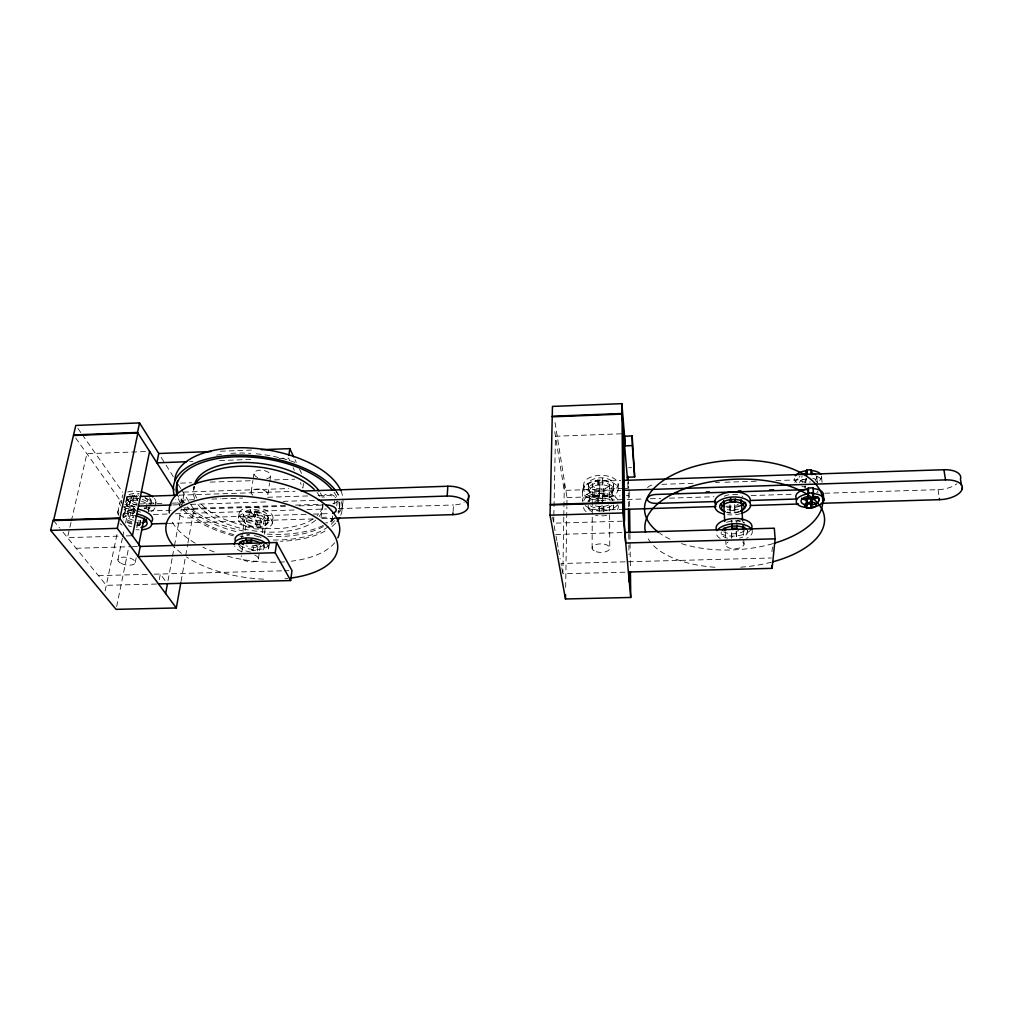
<?xml version="1.0" encoding="UTF-8"?>
<svg xmlns="http://www.w3.org/2000/svg" width="1013" height="1013" viewBox="0 0 1013 1013"><rect width="100%" height="100%" fill="white"/><g stroke="black" fill="none" stroke-linecap="round" stroke-linejoin="round"><path stroke-width="0.75" stroke-dasharray="5 3.75" d="M598.101 501.372L597.847 495.8L598.101 502.929M598.113 485.1L597.86 478.022L598.113 485.1A8.623 4.495 -0.1 0 1 602.735 484.948L602.482 477.87L602.735 484.948M599.139 506.5L599.139 511.451A8.699 4.432 0 0 0 603.735 511.299L603.735 506.361A8.674 4.445 0 0 1 599.139 506.5L599.392 511.679M599.152 493.736L599.152 488.874L599.405 495.851L599.152 493.736A8.623 4.495 -0.1 0 0 603.723 493.597L603.963 495.712L603.71 488.722L603.723 493.597M582.576 491.432L582.5 501.27A18.5 9.497 0 0 1 599.797 491.102L599.797 481.175L620.728 480.479M592.111 548.4L592.238 515.807M592.238 514.262L592.352 484.771M588.224 507.538L588.236 505.056M588.312 489.786L588.338 484.898M589.401 501.055L589.452 491.216M583.741 489.937L583.779 485.05M563.785 517.136L562.873 573.763L629.212 572.092M563.81 515.566L564.368 481.086M565.672 587.439L566.862 506.791M566.887 505.259L567.001 497.598L554.706 420.547M553.82 516.883L553.693 523.202L624.565 521.1M553.845 515.3L555.479 436.248L623.641 433.703M729.968 504.651L730.132 512.527L729.93 505.436A8.889 4.483 -3.3 0 1 728.6 505.234M731.804 523.202L731.905 521.062L731.943 521.708M734.666 504.499L734.83 512.388L734.64 505.284A8.889 4.483 -3.3 0 0 738.464 504.081M736.185 531.546L736.35 538.106M453.077 511.616L453.507 504.981A18.158 9.332 3.8 0 0 464.081 502.562M771.982 551.73L772.45 547.02M339.33 509.412L339.735 505.854M342.09 509.716L342.901 502.6M336.721 505.816L337.278 501.004M332.112 520.91L332.834 514.781M334.1 504.056L334.455 500.979M321.045 517.605L322.552 505.335M322.678 507.589L323.122 504.018M805.018 482.467L805.386 479.2M805.728 482.846L806.285 478.63A5.977 3.039 -5.3 0 0 802.435 482.391M303.495 483.492L302.874 488.101L300.266 482.631M801.777 486.126A8.978 4.559 -5.3 0 0 805.436 487.101L805.652 485.506M806.614 478.237L806.399 479.871L806.285 478.63M268.597 548.881L269.306 543.93M272.256 523.366A17.145 8.18 8.1 0 0 248.438 512.35A17.145 8.18 8.1 0 0 245.311 526.216A17.145 8.18 8.1 0 0 272.256 523.366L272.953 518.517A17.12 8.218 8.1 0 0 249.198 507.462A17.12 8.218 8.1 0 0 246.058 521.391A17.12 8.218 8.1 0 0 272.953 518.517M264.089 547.906L264.456 545.425M267.812 522.366L268.521 517.529M258.366 559.087L260.417 545.133M262.253 532.724L264.532 517.225M267.85 494.724L269.559 483.15M269.762 481.707L270.623 475.92M264.355 534.168L265.862 523.886A10.864 5.179 8.1 0 0 250.718 516.934A10.864 5.179 8.1 0 0 248.805 525.709A10.864 5.179 8.1 0 0 265.862 523.886M263.633 545.944L263.861 544.386M267.369 520.365L268.078 515.503M253.212 545.437A8.648 4.014 7.9 0 0 256.732 545.247L255.998 550.186A8.674 4.001 7.8 0 1 251.617 550.312L252.313 545.678M255.263 516.579L254.136 514.528L254.871 509.653L261.62 521.885L260.898 526.709L259.797 524.709L260.506 519.897A8.56 4.115 8.1 0 0 264.254 515.63A8.56 4.115 8.1 0 0 255.998 511.73L255.263 516.579A8.573 4.09 8.1 0 0 250.882 516.719L249.742 514.667L250.49 509.792L257.302 522.012L256.58 526.836L255.453 524.848L256.175 520.036A8.56 4.115 8.1 0 1 247.932 516.149A8.56 4.115 8.1 0 1 251.629 511.869L250.882 516.719M257.315 550.895L257.859 547.197L256.732 545.247M252.984 550.717L253.503 547.324L252.364 545.361M241.638 538.207L244.386 520.543M241.854 551.882L242.816 545.716M245.209 530.293L247.603 514.87M251.123 492.039L252.921 480.453M253.136 479.01L254.035 473.21M242.879 519.087L243.639 514.237M238.384 518.086L239.157 513.236M193.458 490.203L194.141 486.316M181.061 581.424L187.658 544.563M187.924 543.019L193.926 509.514L189.811 502.955M168.006 580.715L172.235 557.808M172.514 556.289L174.211 547.121M174.489 545.589L181.251 508.944M181.53 507.412L184.049 493.787M179.466 505.284L179.909 502.904M159.269 579.664L160.333 574.016L165.663 581.335M155.242 505.88L155.939 502.347M148.303 511.679L149.114 507.602A11.434 5.318 10.5 0 1 146.872 510.349M150.734 499.333L149.797 504.056A12.561 5.863 10.5 0 0 135.983 498.231A12.561 5.863 10.5 0 0 125.726 502.613A12.561 5.863 10.5 0 0 136.008 509.944M150.836 504.727L151.304 502.372M144.732 508.944L144.96 507.766M135.248 562.456L136.173 557.846M145.999 508.716L147.531 501.03M137.743 522.86L136.78 527.621A12.663 5.774 10.3 0 0 139.351 527.646M139.617 525.532L140.579 520.745A8.611 3.951 10.4 0 1 138.021 520.973M116.647 606.61L128.651 547.78M133.184 500.422L134.159 495.686L132.741 493.635L131.766 498.371L133.184 500.422A8.573 4.001 10.5 0 1 137.439 500.283L137.92 497.915M123.687 507.184A18.361 8.446 10.4 0 1 129.55 506.348L131.538 496.763L137.464 496.56M129.626 517.63L130.626 512.831L129.183 510.805L128.195 515.617L129.626 517.63A8.636 3.938 10.3 0 1 133.919 517.504L132.475 515.478L133.475 510.666L134.894 512.692A8.611 3.951 10.4 0 0 130.626 512.831M124.574 513.629L126.562 504.107M117.888 559.898L122.358 538.372M122.674 536.839L124.282 529.153M125.549 522.999L130.664 498.396M105.124 590.883L117.483 532.116M122.75 516.567L123.257 514.173M125.853 501.777L126.84 497.054M117.749 512.578L119.762 503.056M70.999 522.404L67.466 537.662L120.066 536.105M71.353 520.872L86.915 453.735L149.607 451.393M220.34 451.216L253.491 449.987M189.798 461.637L192.926 461.523M219.555 460.56L250.895 459.421M279.094 458.395L288.49 458.053L289.794 460.788M180.555 483.125L191.508 482.758M210.273 482.112L252.49 480.656M274.384 479.909L294.72 479.212M628.63 467.74L631.568 467.639M183.556 492.103L288.756 488.57M179.06 495.18L295.074 491.318M194.382 499.662L185.658 499.953A8.535 4.065 9.6 0 0 180.972 505.246M211.882 499.092L220.657 498.801M222.113 498.763L242.639 498.079M267.66 497.269L307.623 495.952M318.031 495.61L326.958 495.319A8.484 4.242 6.7 0 1 335.873 497.814M661.856 484.328L693.55 483.29M715.393 482.568L719.496 482.429M724.979 482.251L757.952 481.175M775.882 480.58L806.361 479.58M124.789 504.702L137.249 504.297M148.139 503.942L162.143 503.486M171.488 503.182L182.378 502.828L176.541 493.673M623.514 488.469L564.216 490.393L554.263 428.778M625.072 488.418L628.187 488.317L628.111 482.074M129.55 506.348L136.983 506.107M172.767 504.943L181.758 504.651M190.748 504.36L269.344 501.815M283.058 501.372L316.74 500.283M599.797 491.102L620.817 490.419M285.337 505.424L191.014 508.45A8.535 4.065 9.6 0 1 185.392 507.665M295.593 505.094L322.045 504.246M285.527 506.285L183.897 509.539A8.573 4.027 9.5 0 0 181.124 509.932M298.911 505.867L321.298 505.145M148.594 510.957L173.603 510.159M181.416 509.906L193.926 509.514M567.001 497.598L620.083 495.901M626.325 495.699L629.453 495.598L629.605 507.956M153.457 514.465L167.614 514.009M175.49 513.768L296.632 509.932M307.066 509.602L326.477 508.995M338.443 508.615L453.507 504.981M599.797 481.175A18.411 9.573 -0.1 0 0 582.564 491.33A18.411 9.573 -0.1 0 0 602.039 500.283L622.476 499.637M627.212 499.485L642.989 498.991M650.346 498.751L660.641 498.434M669.479 498.143L713.899 496.75M751.165 495.572L793.192 494.243M824.911 493.242L938.063 489.659A19.855 9.687 -8 0 0 956.854 483.809M306.091 514.325L189.304 517.96A8.573 4.027 9.5 0 1 180.833 515.984A8.573 4.027 9.5 0 1 178.389 511.679M313.473 514.085L329.744 513.578A8.522 4.217 6.7 0 0 330.479 513.54M168.373 523.392L313.308 518.935M322.311 518.656L334.328 518.289M585.159 505.525A18.5 9.497 0 0 0 602.039 510.058L622.577 509.425M726.334 506.234L739.819 505.816M126.258 535.915L132.437 535.725M76.114 548.274L130.854 546.703M132.412 546.653L140.237 546.438M555.732 534.484L625.603 532.471M98.4 575.637L147.949 574.333M154.141 574.181L282.576 570.813M284.147 570.775L288.844 570.648M625.148 561.835L561.012 563.519L561.544 566.444M628.275 561.746L771.349 557.998M156.471 584.045L106.289 585.324L60.514 529.115M53.55 520.568L59.514 527.9M75.646 437.92L121.598 502.448M77.912 428.448L81.344 433.349M82.205 434.577L122.687 492.255M126.815 498.155L135.248 510.159M137.439 500.283L136.021 498.231L136.996 493.483L138.401 495.547M161.194 457.382L165.246 463.84M166.056 465.132L173.362 476.768M178.25 484.556L180.732 488.507M181.568 489.823L188.988 501.65M293.074 467.613L294.378 470.349M295.011 459.636L296.303 462.384M299.557 469.26L301.507 473.388M552.591 517.136L555.479 533.079M556.01 536.016L556.846 540.6M557.125 542.12L558.239 548.236M558.518 549.768L560.176 558.935M561.81 567.913L562.608 572.294M938.063 489.659L939.089 496.535M602.748 497.801L602.494 495.648L602.748 502.79L602.748 497.801A8.674 4.445 0 0 0 598.101 497.953M603.735 506.361L603.976 511.54M821.581 477.212L822.075 482.175A13.764 6.977 -5.3 0 0 816.098 476.237M816.833 477.364L817.314 482.327A8.978 4.559 -5.3 0 0 812.717 478.301M809.742 482.315L809.716 481.998A8.952 4.571 -5.3 0 0 810.4 481.871M805.36 486.177L805.436 487.101M804.803 486.189L804.917 487.418M628.073 478.959L628.832 488.038M628.946 489.545L629.453 495.598M627.731 482.77L628.187 488.317M747.404 530.445L747.518 532.167M743.187 530.255L743.669 538.017M743.77 539.574L744.049 544.222M736.73 520.923L736.958 524.797M736.21 531.863L736.489 536.675A9.003 4.369 -3 0 1 731.715 536.801L731.424 531.686L731.589 538.232M725.295 532.319L725.966 544.728M629.947 534.459L630.365 567.191M628.25 493.052L628.427 507.272M628.756 534.155L628.87 543.639M628.883 545.209L629.01 554.693M618.145 483.923L618.183 488.81M613.549 484.075L613.574 488.962M613.663 505.082L613.675 506.741M612.434 490.469L612.485 500.321A11.561 5.939 0 0 0 599.721 494.749A11.561 5.939 0 0 0 589.528 501.587M609.535 484.201L609.585 499.738M609.611 505.956L609.775 547.919M602.039 500.283L602.039 501.498M602.039 505.158L602.039 510.058M133.868 513.616A18.285 8.522 10.5 0 1 124.485 509.666M120.446 505.601A18.285 8.522 10.5 0 1 121.345 499.84M127.081 497.269A18.285 8.522 10.5 0 1 131.538 496.763M140.604 524.215A18.361 8.446 10.4 0 1 137.274 524.012M131.931 523.063A18.361 8.446 10.4 0 1 123.789 519.922M118.432 515.111A18.361 8.446 10.4 0 1 120.192 508.729M337.114 501.41A8.484 4.242 6.7 0 1 330.884 503.968M135.349 510.717A11.434 5.318 10.5 0 1 126.65 503.537A11.434 5.318 10.5 0 1 138.123 500.473M141.516 501.245A11.434 5.318 10.5 0 1 146.986 503.98M140.756 520.859A11.472 5.28 10.4 0 1 137.844 520.885M133.412 520.201A11.472 5.28 10.4 0 1 124.599 513.325A11.472 5.28 10.4 0 1 135.046 509.881M815.3 480.643A8.978 4.546 -5.2 0 1 817.288 482.568M647.573 487.671A8.699 4.508 -1.5 0 1 654.753 484.581M817.326 491.368A9.016 4.521 -5.1 0 1 818.035 492.166M608.712 505.031A11.561 5.939 0 0 1 593.314 505.107M144.872 497.56A8.547 4.014 10.6 0 1 147.138 502.093A8.547 4.014 10.6 0 1 140.263 503.892M137.072 503.347A8.547 4.014 10.6 0 1 130.677 498.257A8.547 4.014 10.6 0 1 137.958 495.496M324.122 497.725A5.647 2.836 6.8 0 1 328.212 494.116A5.647 2.836 6.8 0 1 334.872 497.649M334.695 542.702A85.928 40.989 8.1 0 1 291.389 561.189M284.463 561.873A85.928 40.989 8.1 0 1 225.988 555.757M214.186 551.933A85.928 40.989 8.1 0 1 202.828 547.159M195.18 543.145A85.928 40.989 8.1 0 1 171.754 520.923M287.743 578.423A86.599 40.355 7.9 0 1 284.97 578.702M263.583 579.145A86.599 40.355 7.9 0 1 186.417 556.922M181.378 553.301A86.599 40.355 7.9 0 1 174.337 546.843M259.923 544.374A10.953 5.09 7.9 0 1 253.541 545.057M242.424 536.776A10.953 5.09 7.9 0 1 242.905 536.346M246.653 534.864A10.953 5.09 7.9 0 1 249.426 534.573M259.581 536.725A10.953 5.09 7.9 0 1 261.088 537.637M321.64 518.137A5.711 2.786 6.6 0 1 328.756 517.656A5.711 2.786 6.6 0 1 331.96 521.264A5.711 2.786 6.6 0 1 325.692 522.721M269.04 544.703A17.31 8.041 7.9 0 1 257.011 549.527A17.31 8.041 7.9 0 1 239.878 545.538M266.926 544.31A17.348 8.003 7.8 0 1 267.28 551.097M241.778 551.806A17.348 8.003 7.8 0 1 234.611 546.02M264.203 544.424A12.688 5.888 7.9 0 1 246.083 545.792M241.664 536.915A12.688 5.888 7.9 0 1 243.069 536.219M246.957 535.32A12.688 5.888 7.9 0 1 249.388 535.193M254.225 535.636A12.688 5.888 7.9 0 1 261.202 538.08M263.329 545.463A12.713 5.863 7.8 0 1 262 550.641M250.642 552.047A12.713 5.863 7.8 0 1 238.967 545.665M259.797 524.709A8.573 4.09 8.1 0 1 255.453 524.848M322.641 504.512A65.212 31.96 8.3 0 1 319.108 516.541M315.689 520.15A65.212 31.96 8.3 0 1 253.136 530.761A65.212 31.96 8.3 0 1 196.623 502.537M194.623 498.561A65.212 31.96 8.3 0 1 194.167 487.038M317.044 492.445A65.212 31.96 8.3 0 1 320.425 497.497M340.887 490.685A84.839 41.989 8.4 0 1 337.975 514.262M334.695 517.808A84.839 41.989 8.4 0 1 328.377 522.619M323.324 525.405A84.839 41.989 8.4 0 1 264.038 533.902M243.677 531.04A84.839 41.989 8.4 0 1 189.659 507.526M184.556 502.752A84.839 41.989 8.4 0 1 179.276 496.053M341.432 501.752A85.117 41.736 8.3 0 1 340.267 516.301M335.62 523.101A85.117 41.736 8.3 0 1 331.947 526.494M325.097 531.04A85.117 41.736 8.3 0 1 280.462 541.259M233.319 535.801A85.117 41.736 8.3 0 1 175.806 499.295M335.961 490.95A85.117 41.736 8.3 0 1 340.064 497.864M339.76 501.967A82.142 40.457 8.3 0 1 337.987 512.236M334.037 518.263A82.142 40.457 8.3 0 1 327.946 523.696M323.362 526.557A82.142 40.457 8.3 0 1 267.774 536.346M235.953 531.546A82.142 40.457 8.3 0 1 187.266 506.88M183.923 503.17A82.142 40.457 8.3 0 1 179.225 495.775M216.554 455.179A82.142 40.457 8.3 0 1 223.708 454.065M230.977 453.368A82.142 40.457 8.3 0 1 250.768 453.355M256.238 453.786A82.142 40.457 8.3 0 1 295.011 462.409M335.746 490.583A82.142 40.457 8.3 0 1 339.076 498.13M334.594 520.631A82.268 40.343 8.3 0 1 272.978 540.005M243.107 536.751A82.268 40.343 8.3 0 1 240.005 536.105M233.864 534.611A82.268 40.343 8.3 0 1 183.264 506.715M180.605 503.056A82.268 40.343 8.3 0 1 177.503 496.763M334.037 492.242A82.268 40.343 8.3 0 1 337.329 497.953M338.659 501.714A82.268 40.343 8.3 0 1 338.545 513.249M322.565 507.095A65.111 32.061 8.3 0 1 317.082 515.744M312.878 519.087A65.111 32.061 8.3 0 1 253.288 527.216A65.111 32.061 8.3 0 1 199.308 501.891M196.674 497.991A65.111 32.061 8.3 0 1 194.103 486.607M320.323 492.9A65.111 32.061 8.3 0 1 322.463 497.877M252.845 495.218A8.471 4.191 8.3 0 1 253.503 489.735A8.471 4.191 8.3 0 1 264.545 490.545A8.471 4.191 8.3 0 1 266.824 496.231M257.568 477.528A8.395 4.255 8.5 0 1 256.213 470.956A8.395 4.255 8.5 0 1 268.762 472.527A8.395 4.255 8.5 0 1 266.71 478.68M254.706 555.035A8.712 3.963 7.7 0 1 257.34 560.506A8.712 3.963 7.7 0 1 246.425 561.088A8.712 3.963 7.7 0 1 241.461 555.744M140.035 525.089A17.234 7.914 10.4 0 1 136.907 524.899M131.88 524.012A17.234 7.914 10.4 0 1 125.587 521.771M118.635 514.984A17.234 7.914 10.4 0 1 118.964 512.629M124.156 509.146A17.234 7.914 10.4 0 1 134.311 508.551M139.072 529.85A17.272 7.876 10.3 0 1 135.945 529.66M122.041 525.101A17.272 7.876 10.3 0 1 120.066 523.594M123.143 513.971A17.272 7.876 10.3 0 1 133.323 513.376M140.566 522.86A12.637 5.799 10.4 0 1 123.13 514.857A12.637 5.799 10.4 0 1 141.01 512.236M131.437 526.76A12.663 5.774 10.3 0 1 128.334 525.709M122.763 518.023A12.663 5.774 10.3 0 1 134.602 515.693M139.376 525.57A8.636 3.938 10.3 0 1 136.78 525.747M154.394 498.434A17.094 8.028 10.6 0 1 155.47 503.904M148.974 507.652A17.094 8.028 10.6 0 1 143.453 508.121M135.362 507.032A17.094 8.028 10.6 0 1 125.549 502.537M122.256 497.889A17.094 8.028 10.6 0 1 123.054 494.749M127.752 491.963A17.094 8.028 10.6 0 1 139.515 491.558M154.862 507.842A17.132 7.99 10.5 0 1 150.519 511.641M134.4 511.717A17.132 7.99 10.5 0 1 123.662 506.475M121.471 503.41A17.132 7.99 10.5 0 1 121.585 500.232M126.764 496.712A17.132 7.99 10.5 0 1 136.869 496.091M145.29 498.054A17.132 7.99 10.5 0 1 154.027 503.917M149.38 497.852A12.536 5.888 10.6 0 1 150.355 503.765M136.97 505.246A12.536 5.888 10.6 0 1 126.764 497.37A12.536 5.888 10.6 0 1 139.098 493.711M150.152 507.564A12.561 5.863 10.5 0 1 146.923 509.843M742.719 541.879A9.054 4.331 -2.9 0 1 740.541 547.666A9.054 4.331 -2.9 0 1 728.474 547.704A9.054 4.331 -2.9 0 1 728.106 541.93M750.494 530.154A17.968 8.788 -3 0 1 734.501 536.067A17.968 8.788 -3 0 1 717.976 531.876M752.14 530.432A18.019 8.75 -3 0 1 746.644 538.334M720.192 538.409A18.019 8.75 -3 0 1 716.685 531.445M744.72 530.673A13.182 6.445 -3 0 1 723.662 531.736M726.6 522.315A13.182 6.445 -3 0 1 744.479 522.999M747.227 530.622A13.207 6.407 -3 0 1 739.604 538.156M727.448 538.232A13.207 6.407 -3 0 1 721.332 531.888M738.578 509.108A17.765 8.978 -3.3 0 1 727.271 509.729M740.503 513.692A17.803 8.94 -3.2 0 1 727.549 514.718M739.718 506.145A13.03 6.585 -3.3 0 1 726.726 507.12M724.194 496.243A13.03 6.585 -3.3 0 1 738.312 494.825M742.06 496.091A13.03 6.585 -3.3 0 1 742.82 496.522M739.034 511.489A13.055 6.559 -3.2 0 1 727.005 512.122M734.932 510.273A8.902 4.47 -3.2 0 1 730.221 510.413M617.373 504.93A17.348 8.889 0 0 1 601.988 510.957A17.348 8.889 0 0 1 585.299 505.93M583.703 501.093A17.348 8.889 0 0 1 599.899 493.204A17.348 8.889 0 0 1 617.829 500.017M617.867 504.993A17.386 8.851 0 0 1 615.967 511.502M606.66 515.402A17.386 8.851 0 0 1 595.581 515.465M586.096 511.641A17.386 8.851 0 0 1 583.564 506.88M587.831 501.232A17.386 8.851 0 0 1 612.561 500.447M611.865 505.462A12.726 6.521 0 0 1 600.582 508.64A12.726 6.521 0 0 1 589.667 505.145M588.274 501.536A12.726 6.521 0 0 1 599.645 495.636A12.726 6.521 0 0 1 613.118 500.219M613.144 505.196A12.751 6.496 0 0 1 610.535 511.362M591.592 511.502A12.751 6.496 0 0 1 588.616 505.424M594.783 501.397A12.751 6.496 0 0 1 603.558 500.726M816.782 492.394A9.028 4.508 -5.1 0 1 817.212 492.685M794.825 482.505A13.764 6.977 -5.3 0 1 802.372 476.68M821.581 476.085A13.726 7.015 -5.3 0 1 816.947 482.277M796.838 482.467A13.726 7.015 -5.3 0 1 794.395 477.554M799.523 482.568A8.978 4.559 -5.3 0 1 805.221 478.541M816.617 475.996A8.952 4.571 -5.3 0 1 815.174 479.82M804.993 482.163A8.952 4.571 -5.3 0 1 799.89 476.186M772.818 543.664A89.233 44.775 -3.2 0 1 680.635 543.335M670.036 539.144A89.233 44.775 -3.2 0 1 659.982 533.408M771.501 562.164A89.954 44.103 -3.1 0 1 739.579 567.267M714.937 567.255A89.954 44.103 -3.1 0 1 646.902 536.282M739.731 511.742A11.282 5.647 -3.2 0 1 726.524 512.489M738.87 530.66A11.371 5.572 -3.1 0 1 736.768 531.129M731.031 520.568A11.371 5.572 -3.1 0 1 732.108 520.416M737.325 520.378A11.371 5.572 -3.1 0 1 740.402 520.999M742.96 522.088A11.371 5.572 -3.1 0 1 744.175 523.012M594.821 495.864A11.51 5.977 -0.1 0 0 612.434 491.001A11.51 5.977 -0.1 0 0 595.555 485.518A11.51 5.977 -0.1 0 0 594.821 495.864M248.4 519.77A12.549 6.027 8.1 0 0 268.407 518.036A12.549 6.027 8.1 0 0 251.439 509.691A12.549 6.027 8.1 0 0 248.4 519.77M247.653 524.607A12.574 6.002 8.1 0 0 267.711 522.885A12.574 6.002 8.1 0 0 250.692 514.566A12.574 6.002 8.1 0 0 247.653 524.607M121.345 563.494A8.788 3.799 9.8 0 0 135.185 562.823A8.788 3.799 9.8 0 0 123.168 557.15A8.788 3.799 9.8 0 0 121.345 563.494M596.492 488.329A8.611 4.508 -0.1 0 0 609.535 484.531A8.611 4.508 -0.1 0 0 596.771 480.517A8.611 4.508 -0.1 0 0 596.492 488.329M596.252 551.743A8.851 4.28 0.1 0 0 609.788 548.299A8.851 4.28 0.1 0 0 596.784 544.348A8.851 4.28 0.1 0 0 596.252 551.743M591.744 492.014A17.221 9.016 -0.1 0 0 618.145 484.733A17.221 9.016 -0.1 0 0 592.947 476.414A17.221 9.016 -0.1 0 0 591.744 492.014M591.719 496.877A17.259 8.978 -0.1 0 0 618.183 489.621A17.259 8.978 -0.1 0 0 592.934 481.327A17.259 8.978 -0.1 0 0 591.719 496.877M594.34 490.077A12.625 6.61 -0.1 0 0 613.561 484.594A12.625 6.61 -0.1 0 0 594.91 478.63A12.625 6.61 -0.1 0 0 594.34 490.077M594.327 494.939A12.65 6.585 -0.1 0 0 613.587 489.482A12.65 6.585 -0.1 0 0 594.897 483.543A12.65 6.585 -0.1 0 0 594.327 494.939"/><path stroke-width="1.5" d="M630.428 571.876L630.744 597.467L565.495 598.974L565.558 594.707M565.495 598.974L550.046 515.174L550.287 504.449L622.83 502.169L625.717 542.993L775.122 538.827L774.312 528.204L625.603 532.471M622.881 502.727L550.376 504.993L552.452 406.416L621.868 403.643L625.173 443.732M735.451 499.46L735.349 501.638A8.902 4.47 -3.2 0 0 730.576 501.777L730.601 498.345M737.033 526.089L736.932 528.216A9.003 4.369 -3 0 0 732.108 528.355L732.12 524.937M468.069 504.892L468.639 495.129M335.835 518.238L452.874 514.642L452.988 512.831M452.874 514.642A18.234 9.256 3.8 0 0 468.031 504.778A18.234 9.256 3.8 0 0 447.176 496.053L447.847 486.24L301.165 491.115M628.402 571.99L772.121 568.356L775.122 538.827M806.272 474.502L806.589 469.956L811.388 469.791L811.856 474.78M158.471 583.893L290.655 580.55L291.985 570.56L276.625 542.512L140.237 546.438L119.496 517.972L53.119 520.049L50.65 530.381L116.077 609.357L176.313 607.965L180.783 582.956M806.829 498.472L806.196 503.182L810.932 503.043L811.603 498.307A6.015 3.001 -5.1 0 1 806.829 498.472L806.652 508.197L811.4 508.045L811.603 498.307M806.741 507.513A13.865 6.888 -5 0 1 796.269 501.03A13.865 6.888 -5 0 1 808.615 493.825L808.26 488.013L813.084 487.861L813.464 493.673A13.865 6.888 -5 0 1 823.86 500.181A13.865 6.888 -5 0 1 811.502 507.374L811.033 502.359A13.84 6.914 -5.1 0 0 812.173 502.195M811.388 469.791L810.932 473.109A8.952 4.571 -5.3 0 1 815.49 474.679M808.729 493.078L813.566 492.926L812.869 497.801A6.027 2.988 -5 0 0 808.057 497.94L808.26 488.013M290.655 580.55L275.194 552.743L276.625 542.512M288.87 455.369L289.819 448.632L261.392 449.696M813.084 487.861L812.983 488.608A13.84 6.914 -5.1 0 1 823.012 496.307M245.982 539.106L246.957 542.348A8.674 4.001 7.8 0 1 251.389 542.221L251.768 539.739M246.957 542.348L247.147 541.107M165.638 593.567L167.449 583.779M146.619 520.036L146.379 521.239A12.637 5.799 10.4 0 1 141.972 522.721M138.629 545.564L144.15 517.922M140.237 546.438L138.224 556.568L275.194 552.743M73.924 435.489L137.882 432.994L119.876 518.491L53.55 520.568L75.798 425.447L139.541 422.902L158.75 453.495L156.901 462.827L186.658 461.751M132.437 535.725L149.607 451.393M176.313 607.965L117.318 528.343L119.496 517.972M174.071 489.798L137.527 432.437L139.541 422.902M73.531 434.932L137.527 432.437M552.237 416.229L621.969 413.507L627.503 479.997M552.338 416.812L622.007 414.102L622.944 512.945L630.744 597.467M158.75 453.495L210.856 451.57M634.657 476.971L632.175 435.932L624.552 436.223L624.654 445.872L632.315 445.593L634.657 476.971L627.275 477.224M140.414 496.471L176.072 495.281M623.729 480.39L943.926 469.728A19.855 9.687 -8 0 1 960.476 479.187L961.489 485.493M138.464 506.057L171.273 504.993M318.272 500.232L447.176 496.053M623.831 490.33L945.484 479.896A19.943 9.611 -7.9 0 1 962.135 489.165A19.943 9.611 -7.9 0 1 939.558 499.675L821.34 503.309M674.759 492.938L677.887 492.85M706.188 491.938L709.328 491.837M738.236 490.912L740.946 490.824M769.551 489.912L773.641 489.773M808.678 489.57L655.778 494.458A8.737 4.483 -1.4 0 0 647.269 499.206A8.737 4.483 -1.4 0 0 656.221 503.398L715.697 501.549M751.127 500.435L796.408 499.029M801.916 498.852L808.817 498.637A9.016 4.521 -5.1 0 0 815.984 496.75M151.608 523.911L166.904 523.442M624.046 509.374L715.887 506.551M750.316 505.5L798.573 504.005M806.158 503.778L810.691 503.638M50.65 530.381L117.318 528.343M550.046 515.174L622.944 512.945M250.224 540.22L251.389 542.221M289.819 448.632L293.707 456.888M961.894 488.013L962.097 489.292M943.926 469.728L945.484 479.896M939.368 498.421L939.558 499.675M823.354 495.18L823.86 500.219M818.808 497.852L819.048 500.371A9.041 4.495 -5 0 1 811.844 504.917L811.388 499.903A9.028 4.508 -5.1 0 0 817.947 496.712M812.743 492.394L813.097 496.18A9.041 4.495 -5 0 1 819.048 500.359M812.401 492.749L812.869 497.801M810.932 503.043L811.4 508.045M806.589 469.956L807.044 474.945M806.842 474.439L806.487 470.703A13.726 7.015 -5.3 0 0 795.294 475.781M807.956 492.85L808.273 496.332A9.041 4.495 -5 0 0 801.055 500.916A9.041 4.495 -5 0 0 807.082 505.082L806.614 500.055A9.028 4.508 -5.1 0 1 801.638 498.231M807.855 495.724L808.057 497.94M806.424 505.69L806.652 508.197M627.845 476.161L628.073 478.959M771.893 565.393L772.121 568.356M745.631 502.815L745.821 505.652M741.351 500.777L742.605 520.948M742.896 525.608L743.086 528.71M735.197 499.118L735.349 501.638M730.411 498.953L730.576 501.777M731.968 526.102L732.108 528.355M723.611 501.321L724.713 521.48M725.042 527.672L725.207 530.774M632.175 435.932L632.315 445.593M629.63 509.514L629.921 532.901M628.44 508.855L628.731 532.572M629.212 572.092L629.339 582.234M623.641 433.703L624.565 521.1M621.868 403.643L621.969 413.507M447.847 486.24A18.158 9.332 3.8 0 1 465.157 490.672A18.158 9.332 3.8 0 1 467.158 500.333M325.793 505.006A8.522 4.217 6.7 0 1 335.506 508.235A8.522 4.217 6.7 0 1 332.631 513.186M146.163 519.061A11.472 5.28 10.4 0 1 143.441 520.403M169.336 512.958A85.928 40.989 8.1 0 1 261.189 479.491A85.928 40.989 8.1 0 1 337.81 537.789M173.502 545.906A86.599 40.355 7.9 0 1 215.212 496.851A86.599 40.355 7.9 0 1 329.06 528.166A86.599 40.355 7.9 0 1 290.516 578.094M243.905 542.082A10.953 5.09 7.9 0 1 242.36 540.638M235.396 541.056A17.31 8.041 7.9 0 1 250.54 533.003A17.31 8.041 7.9 0 1 269.395 543.145M234.256 544.462A17.348 8.003 7.8 0 1 246.653 537.941A17.348 8.003 7.8 0 1 266.128 543.55M238.865 544.665A12.713 5.863 7.8 0 1 247.425 540.208A12.713 5.863 7.8 0 1 261.215 543.525M243.386 544.551A12.688 5.888 7.9 0 1 240.17 541.676M195.56 483.935A65.212 31.96 8.3 0 1 249.742 466.309A65.212 31.96 8.3 0 1 314.182 489.342M174.793 479.833A84.839 41.989 8.4 0 1 251.338 448.088A84.839 41.989 8.4 0 1 340.887 490.685M339.621 517.567A85.117 41.736 8.3 0 1 337.164 521.302M174.287 495.306A85.117 41.736 8.3 0 1 234.421 455.217A85.117 41.736 8.3 0 1 335.176 489.95M177.769 491.9A82.142 40.457 8.3 0 1 177.427 481.175M177.098 495.471A82.268 40.343 8.3 0 1 235.244 456.812A82.268 40.343 8.3 0 1 332.581 490.305M194.813 483.429A65.111 32.061 8.3 0 1 252.123 462.726A65.111 32.061 8.3 0 1 319.032 490.887M137.717 509.07A17.234 7.914 10.4 0 1 151.646 521.657M136.73 513.895A17.272 7.876 10.3 0 1 151.444 522.657A17.272 7.876 10.3 0 1 141.921 529.761M135.704 515.87A12.663 5.774 10.3 0 1 146.809 521.986A12.663 5.774 10.3 0 1 141.01 527.494M141.225 491.875A17.094 8.028 10.6 0 1 152.786 496.877M741.187 499.764A8.889 4.483 -3.3 0 1 740.87 502.131M724.498 503.322A8.889 4.483 -3.3 0 1 723.649 500.992M716.723 530.306A17.968 8.788 -3 0 1 734.476 518.491A17.968 8.788 -3 0 1 751.127 529.318M717.103 530.609A18.019 8.75 -3 0 1 734.754 523.67A18.019 8.75 -3 0 1 751.798 529.622M722.332 530.293A13.207 6.407 -3 0 1 734.045 526.076A13.207 6.407 -3 0 1 746.075 529.09M715.925 504.829A17.765 8.978 -3.3 0 1 731.196 492.014A17.765 8.978 -3.3 0 1 749.835 502.119M724.333 514.173A17.803 8.94 -3.2 0 1 718.875 500.966A17.803 8.94 -3.2 0 1 746.112 499.46A17.803 8.94 -3.2 0 1 742.073 513.186M725.029 511.603A13.055 6.559 -3.2 0 1 722.991 502.068A13.055 6.559 -3.2 0 1 742.2 501.055A13.055 6.559 -3.2 0 1 740.972 510.755M745.024 502.22A13.03 6.585 -3.3 0 1 740.668 505.753M724.764 506.601A13.03 6.585 -3.3 0 1 720.496 504.043M796.661 498.827A13.84 6.914 -5.1 0 1 808.159 488.76M812.071 503.334A6.027 2.988 -5 0 1 807.298 503.499M811.274 470.551A13.726 7.015 -5.3 0 1 820.847 474.375M802.182 474.515A8.952 4.571 -5.3 0 1 806.158 473.261M658.779 532.534A89.233 44.775 -3.2 0 1 687.89 468.525A89.233 44.775 -3.2 0 1 811.641 480.061A89.233 44.775 -3.2 0 1 774.109 543.285M645.534 532.357A89.954 44.103 -3.1 0 1 714.532 481.175A89.954 44.103 -3.1 0 1 819.669 505.512A89.954 44.103 -3.1 0 1 772.83 561.81M724.751 511.818A11.282 5.647 -3.2 0 1 725.08 503.778A11.282 5.647 -3.2 0 1 741.035 503.296A11.282 5.647 -3.2 0 1 740.604 511.337M744.758 527.102A11.371 5.572 -3.1 0 1 742.542 529.128M725.751 530.04A11.371 5.572 -3.1 0 1 723.295 528.242M807.538 508.007A6.04 2.988 -5 0 0 816.491 504.753A6.04 2.988 -5 0 0 807.374 502.828A6.04 2.988 -5 0 0 807.538 508.007"/></g></svg>
